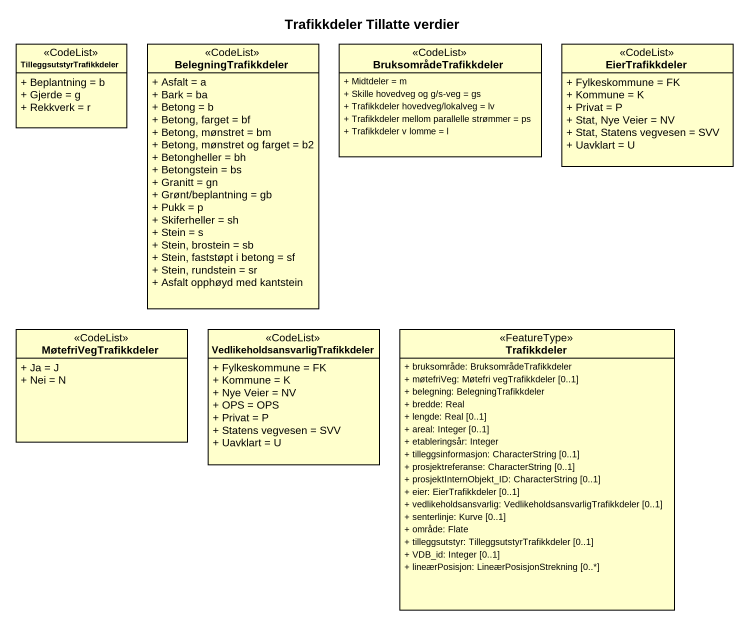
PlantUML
@startuml
title Trafikkdeler Tillatte verdier
hide circle
hide empty members
skinparam classAttributeIconSize 0
class TilleggsutstyrTrafikkdeler <<CodeList>> {
  + Beplantning = b
  + Gjerde = g
  + Rekkverk = r
}
class BelegningTrafikkdeler <<CodeList>> {
  + Asfalt = a
  + Bark = ba
  + Betong = b
  + Betong, farget = bf
  + Betong, mønstret = bm
  + Betong, mønstret og farget = b2
  + Betongheller = bh
  + Betongstein = bs
  + Granitt = gn
  + Grønt/beplantning = gb
  + Pukk = p
  + Skiferheller = sh
  + Stein = s
  + Stein, brostein = sb
  + Stein, faststøpt i betong = sf
  + Stein, rundstein = sr
  + Asfalt opphøyd med kantstein
}
class BruksområdeTrafikkdeler <<CodeList>> {
  + Midtdeler = m
  + Skille hovedveg og g/s-veg = gs
  + Trafikkdeler hovedveg/lokalveg = lv
  + Trafikkdeler mellom parallelle strømmer = ps
  + Trafikkdeler v lomme = l
}
class EierTrafikkdeler <<CodeList>> {
  + Fylkeskommune = FK
  + Kommune = K
  + Privat = P
  + Stat, Nye Veier = NV
  + Stat, Statens vegvesen = SVV
  + Uavklart = U
}
class MøtefriVegTrafikkdeler <<CodeList>> {
  + Ja = J
  + Nei = N
}
class "VedlikeholdsansvarligTrafikkdeler" as VedlikeholdsansvarligTrafikk <<CodeList>> {
  + Fylkeskommune = FK
  + Kommune = K
  + Nye Veier = NV
  + OPS = OPS
  + Privat = P
  + Statens vegvesen = SVV
  + Uavklart = U
}
class Trafikkdeler <<FeatureType>> {
  + bruksområde: BruksområdeTrafikkdeler
  + møtefriVeg: Møtefri vegTrafikkdeler [0..1]
  + belegning: BelegningTrafikkdeler
  + bredde: Real
  + lengde: Real [0..1]
  + areal: Integer [0..1]
  + etableringsår: Integer
  + tilleggsinformasjon: CharacterString [0..1]
  + prosjektreferanse: CharacterString [0..1]
  + prosjektInternObjekt_ID: CharacterString [0..1]
  + eier: EierTrafikkdeler [0..1]
  + vedlikeholdsansvarlig: VedlikeholdsansvarligTrafikkdeler [0..1]
  + senterlinje: Kurve [0..1]
  + område: Flate
  + tilleggsutstyr: TilleggsutstyrTrafikkdeler [0..1]
  + VDB_id: Integer [0..1]
  + lineærPosisjon: LineærPosisjonStrekning [0..*]
}
@enduml
